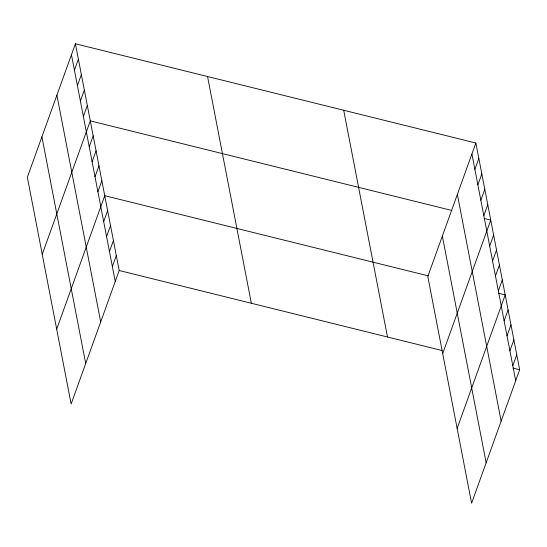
<?xml version="1.0" encoding="UTF-8"?>
<svg xmlns="http://www.w3.org/2000/svg" width="547" height="547" viewBox="0 0 547 547"><rect width="100%" height="100%" fill="white"/><g stroke="black" fill="none" stroke-linecap="round" stroke-linejoin="round"><path stroke-width="0.82" d="M75.404 43.774L27.35 177.255L71.137 403.987L119.198 270.512L75.404 43.774L475.863 143.013L519.65 369.745L471.596 503.226L427.802 276.488L475.863 143.013M74.433 70.166L78.385 59.192M77.407 85.585L81.359 74.611M80.388 101.004L84.341 90.029M83.363 116.415L87.315 105.448M42.235 254.341L90.296 120.866L451.931 210.486M89.236 146.801L93.181 135.827M92.122 161.768L96.074 150.794M95.014 176.729L98.966 165.762M97.906 191.696L101.851 180.722M56.69 329.164L104.744 195.689L428.39 275.893M103.684 221.624L107.636 210.65M106.576 236.591L110.521 225.617M109.462 251.552L113.414 240.584M112.354 266.519L116.306 255.545M474.885 169.399L478.837 158.432M477.866 184.818L481.818 173.85M480.84 200.236L484.792 189.269M483.822 215.655L487.774 204.687M442.694 353.581L490.748 220.099L484.143 218.465M489.688 246.041L493.64 235.066M492.58 261.001L496.526 250.034M495.466 275.968L499.418 264.994M498.358 290.936L502.31 279.961M457.142 428.404L505.202 294.922L498.591 293.288M504.143 320.863L508.088 309.889M507.028 335.824L510.98 324.856M509.92 350.791L513.872 339.817M512.812 365.758L516.758 354.784M119.198 270.512L442.01 350.511M513.045 368.11L519.65 369.745M471.911 153.987L515.698 380.719M457.354 194.411L501.148 421.149M442.359 236.065L486.153 462.796M343.707 110.262L387.502 337M207.552 76.525L251.346 303.257M71.452 54.748L115.246 281.479M56.902 95.171L100.689 321.909M41.907 136.825L85.694 363.564"/></g></svg>
